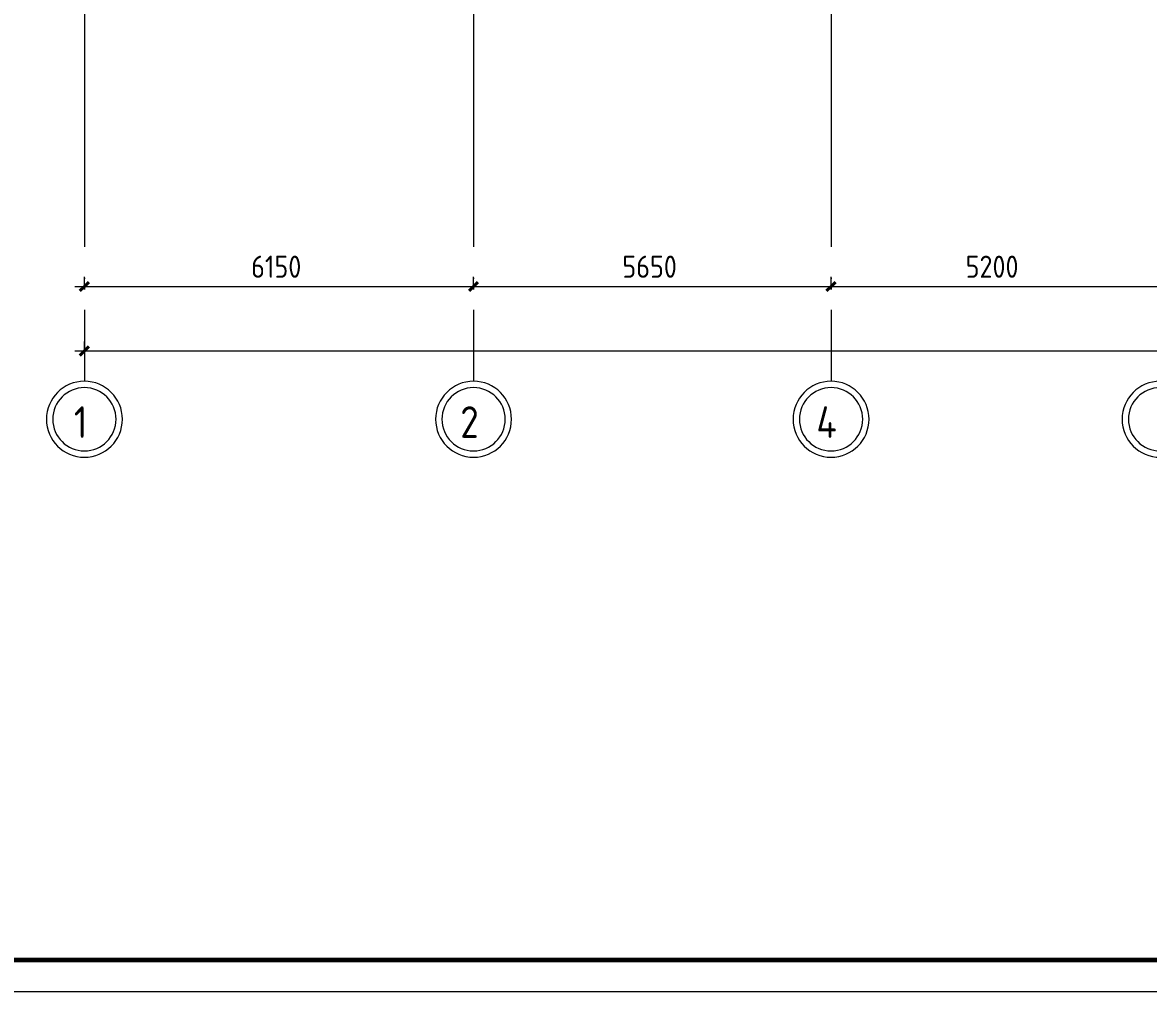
# Model space of a CAD drawing. Header units: millimetres. Extents: x -259793 to 503324, y -44556 to 93494.
# Drawn here: x 243168 to 260963, y -41030 to -25722 of the extents above; entities that cross this region are included whole.
import ezdxf

# ---------------------------------------------------------------- set-up
doc = ezdxf.new("R2010")
doc.units = ezdxf.units.MM
doc.linetypes.add('ADSK_Линия сетки', pattern=[25, 20, -2.5, 0, -2.5])
for name, color, linetype, lineweight in [('Оси', 252, 'Continuous', 9), ('ОФ_рамка', 8, 'Continuous', 60), ('Размеры', 7, 'Continuous', 9)]:
    doc.layers.add(name, color=color, linetype=linetype, lineweight=lineweight)
doc.styles.add('GOST Common', font='', dxfattribs={"width": 0.9, "height": 500})
doc.styles.add('GOST Common_1', font='', dxfattribs={"height": 250})
doc.styles.get('GOST Common').set_extended_font_data('GOST type B')
doc.styles.get('GOST Common_1').set_extended_font_data('GOST type B')

# ---------------------------------------------------------------- blocks, each defined once
blk = doc.blocks.new('А0')
at = {"layer": 'ОФ_рамка', "color": 0, "linetype": 'Continuous', "ltscale": 100}
blk.add_lwpolyline([(224168, -393217), (340568, -393217)], dxfattribs=at)
at = {"layer": 'ОФ_рамка', "color": 0, "linetype": 'Continuous', "lineweight": 5, "ltscale": 100}
blk.add_lwpolyline([(222168, -393717), (341068, -393717)], dxfattribs=at)
blk = doc.blocks.new('3 этаж')
at = {"layer": 'Оси', "color": 251, "linetype": 'ADSK_Линия сетки', "ltscale": 200, "true_color": 0x636466}
for p, q in [((244146, -263), (244146, -31390)), ((250296, -263), (250296, -31390)), ((255946, -263), (255946, -31390))]:
    blk.add_line(p, q, dxfattribs=at)
at = {"layer": 'Оси', "color": 251, "lineweight": 20, "true_color": 0x636466}
for centre, radius, start, end in [((244146, -31990), 600, 0, 180), ((244146, -31990), 500, 0, 180), ((250296, -31990), 600, 0, 180), ((250296, -31990), 500, 0, 180), ((255946, -31990), 600, 0, 180), ((255946, -31990), 500, 0, 180), ((261146, -31990), 600, 0, 180), ((261146, -31990), 500, 0, 180), ((244146, -31990), 600, 180, 0), ((244146, -31990), 500, 180, 0), ((250296, -31990), 600, 180, 0), ((250296, -31990), 500, 180, 0), ((255946, -31990), 600, 180, 0), ((255946, -31990), 500, 180, 0), ((261146, -31990), 600, 180, 0), ((261146, -31990), 500, 180, 0)]:
    blk.add_arc(centre, radius, start, end, dxfattribs=at)
at = {"layer": 'Размеры', "color": 251, "lineweight": 20, "true_color": 0x636466}
for p, q in [((243996, -29892), (250296, -29892)), ((244146, -29892), (244146, -29742)), ((244146, -29892), (244146, -29942)), ((250296, -29892), (250296, -29742)), ((250296, -29892), (250296, -29742)), ((250296, -29892), (250296, -29942)), ((250296, -29892), (255946, -29892)), ((250296, -29892), (250296, -29942)), ((255946, -29892), (255946, -29742)), ((255946, -29892), (255946, -29742)), ((255946, -29892), (255946, -29942)), ((255946, -29892), (261146, -29892)), ((255946, -29892), (255946, -29942)), ((244146, -30910), (244146, -30760)), ((243996, -30910), (311896, -30910)), ((244146, -30910), (244146, -30960))]:
    blk.add_line(p, q, dxfattribs=at)
at = {"layer": 'Размеры', "color": 251, "lineweight": 40, "true_color": 0x636466}
for p, q in [((244146, -29892), (244075, -29963)), ((244146, -29892), (244216, -29822)), ((250296, -29892), (250225, -29963)), ((250296, -29892), (250225, -29963)), ((250296, -29892), (250366, -29822)), ((250296, -29892), (250366, -29822)), ((255946, -29892), (255875, -29963)), ((255946, -29892), (255875, -29963)), ((255946, -29892), (256016, -29822)), ((255946, -29892), (256016, -29822)), ((244146, -30910), (244075, -30981)), ((244146, -30910), (244216, -30840))]:
    blk.add_line(p, q, dxfattribs=at)
at = {"layer": 'Оси', "color": 251, "true_color": 0x636466, "style": 'GOST Common', "width": 0.9}
for s, p in [('1', (243979, -32285)), ('2', (250085, -32285)), ('4', (255714, -32285))]:
    blk.add_text(s, height=500, dxfattribs=at).set_placement(p)
at = {"layer": 'Размеры', "color": 251, "true_color": 0x636466, "style": 'GOST Common_1', "width": 0.9}
for s, p in [('6150', (246781, -29755)), ('5650', (252648, -29755)), ('5200', (258073, -29755))]:
    blk.add_text(s, height=350, dxfattribs=at).set_placement(p)

msp = doc.modelspace()

# ---------------------------------------------------------------- block references
msp.add_blockref('3 этаж', (0, 0))
at = {"layer": 'ОФ_рамка', "color": 0, "lineweight": -2}
msp.add_blockref('А0', (0, 352686.90518), dxfattribs=at)

doc.saveas('drawing.dxf')
